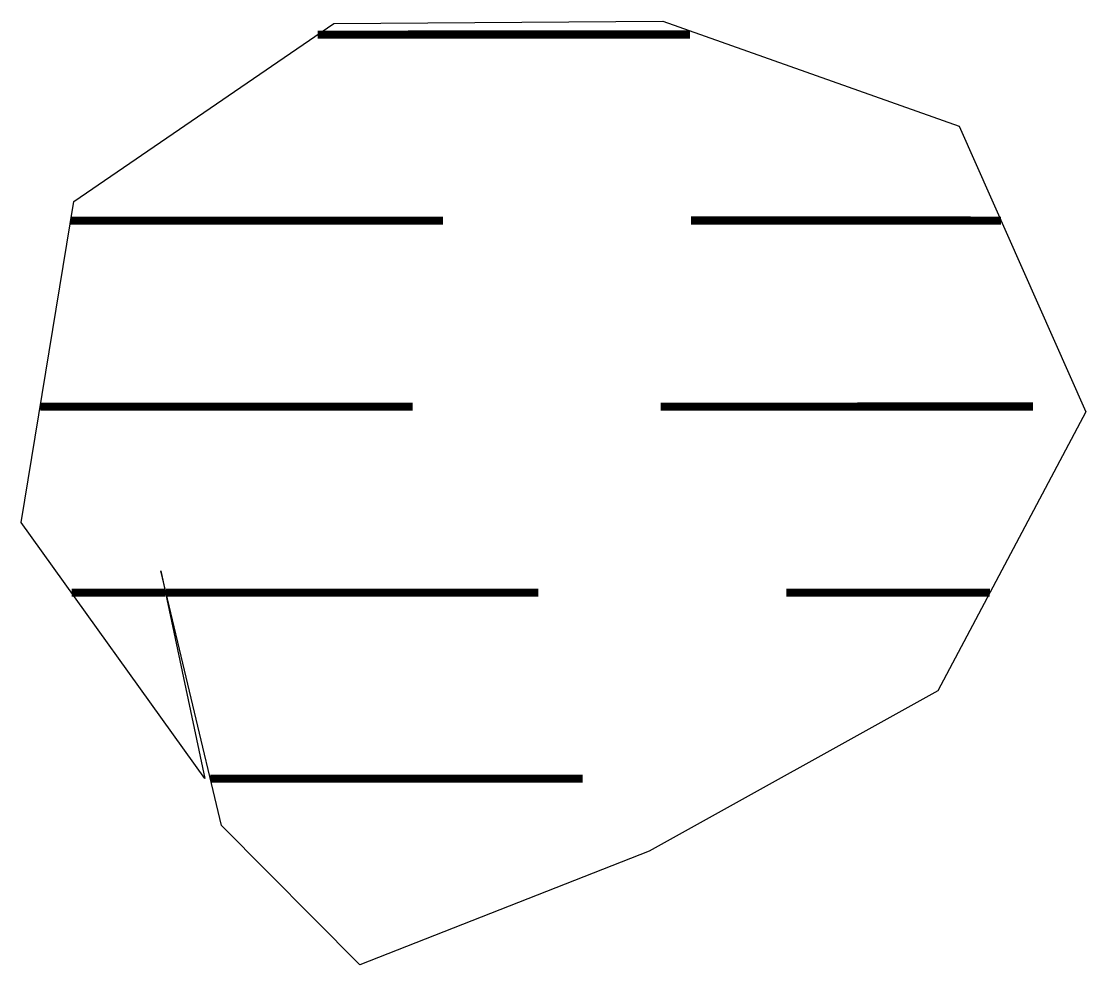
# Model space of a CAD drawing. Extents: x 210853 to 212686, y 4878863 to 4882037.
# Drawn here: x 211714.2 to 211731.36, y 4879426.26 to 4879441.47 of the extents above; entities that cross this region are included whole.
import ezdxf

# ---------------------------------------------------------------- set-up
doc = ezdxf.new("R2010")
doc.units = 0
doc.header["$LTSCALE"] = 1.5
doc.header["$MEASUREMENT"] = 0
doc.linetypes.add('TRACO_00', pattern=[10, -10])
doc.layers.add('HD-AREA-SUJ-INUND', color=160, linetype='CONTINUOUS')

# ---------------------------------------------------------------- blocks, each defined once
blk = doc.blocks.new('*X2')
at = {"layer": 'HD-AREA-SUJ-INUND', "const_width": 0.13}
for points in [[(211718.983118, 4879441.259989), (211724.983118, 4879441.261071)], [(211715.000367, 4879438.259916), (211721.000367, 4879438.260612)], [(211725.000367, 4879438.261076), (211729.000367, 4879438.261539)], [(211729.000367, 4879438.261539), (211729.994094, 4879438.260066)], [(211714.509989, 4879435.259879), (211720.509989, 4879435.260536)], [(211724.509989, 4879435.260974), (211730.509989, 4879435.261631)], [(211715.013851, 4879432.259851), (211716.013851, 4879432.260214)], [(211716.013851, 4879432.260214), (211716.526216, 4879432.259866)], [(211716.535538, 4879432.259866), (211722.535538, 4879432.260605)], [(211726.535538, 4879432.261097), (211729.535538, 4879432.261466)], [(211729.535538, 4879432.261466), (211729.814794, 4879432.259999)], [(211717.252148, 4879429.25984), (211723.252148, 4879429.260728)]]:
    blk.add_lwpolyline(points, dxfattribs=at)

msp = doc.modelspace()

# ---------------------------------------------------------------- linework, layer by layer
at = {"layer": 'HD-AREA-SUJ-INUND', "linetype": 'TRACO_00'}
msp.add_polyline3d([(211717.162252, 4879429.264899, 10.892614), (211714.204122, 4879433.388643, 10.892614), (211715.05036, 4879438.565761, 10.892614), (211719.243283, 4879441.438221, 10.892614), (211724.546159, 4879441.473977, 10.892614), (211729.320621, 4879439.780427, 10.892614), (211731.360225, 4879435.176035, 10.892614), (211728.975705, 4879430.676742, 10.892614), (211724.323251, 4879428.093567, 10.892614), (211719.66043, 4879426.259831, 10.892614), (211717.432275, 4879428.505751, 10.892614), (211716.451505, 4879432.611664, 10.892614)], close=True, dxfattribs=at)

# ---------------------------------------------------------------- block references
at = {"layer": 'HD-AREA-SUJ-INUND'}
msp.add_blockref('*X2', (0, 0), dxfattribs=at)

doc.saveas('drawing.dxf')
